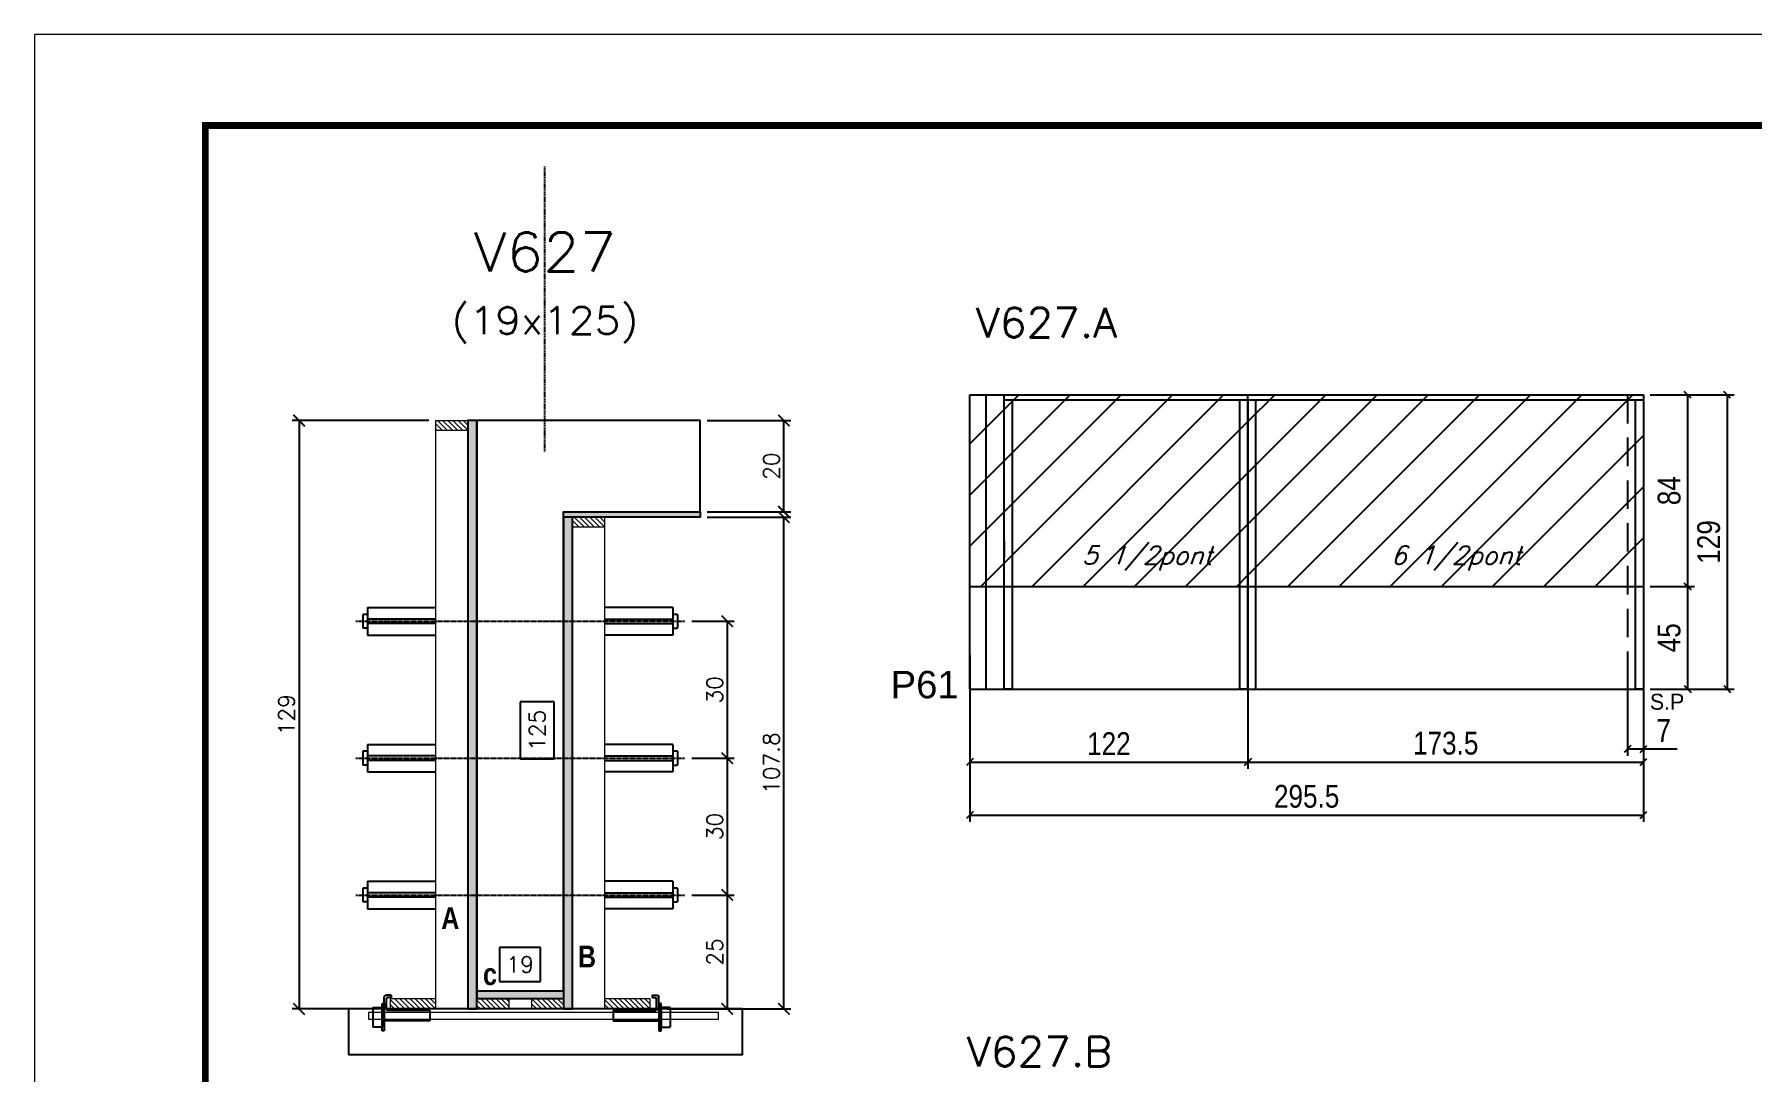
# Model space of a CAD drawing. Extents: x -20960 to -5926, y -2106 to 21915.
# Drawn here: x -9010 to -8257, y 13421 to 13875 of the extents above; entities that cross this region are included whole.
import ezdxf
from ezdxf.enums import TextEntityAlignment as Align

# ---------------------------------------------------------------- set-up
doc = ezdxf.new("R2010")
doc.units = 0
doc.linetypes.add('DASHED', pattern=[0.75, 0.5, -0.25])
doc.linetypes.add('HIDDEN', pattern=[0.375, 0.25, -0.125])
for name, color, linetype in [('5', 5, 'Continuous'), ('barrote', 251, 'Continuous'), ('COTA', 241, 'Continuous'), ('Cota Seção (2x)', 4, 'Continuous'), ('detalhes', 4, 'Continuous'), ('Painéis', 200, 'Continuous'), ('presilha', 1, 'Continuous'), ('Reaproveitamento', 251, 'Continuous'), ('SARR_2.2x7', 40, 'Continuous'), ('SARR_3.5x7', 81, 'Continuous'), ('TENSOR', 3, 'Continuous'), ('texto', 7, 'Continuous'), ('Texto de Titulo', 7, 'Continuous'), ('Texto Qtd Sarr', 242, 'Continuous')]:
    doc.layers.add(name, color=color, linetype=linetype)
for name, color, linetype, lineweight in [('CONCRETO', 251, 'Continuous', 25), ('Folhas', 255, 'Continuous', 9), ('Hachura', 251, 'Continuous', 9), ('Madeira', 126, 'Continuous', 18), ('SARRAFO DE PRESSAO', 251, 'DASHED', 9), ('SCO-___-LAJ', 2, 'Continuous', 0), ('Texto Seção', 7, 'Continuous', 15)]:
    doc.layers.add(name, color=color, linetype=linetype, lineweight=lineweight)
doc.styles.add('COTA TECNICA', font='techl___.ttf', dxfattribs={"height": 10})
doc.styles.add('REGUA-120', font='ROMANS.shx', dxfattribs={"height": 15})
doc.styles.add('Romans', font='romans.shx')
doc.styles.add('ROMAS860', font='ROMAS860.SHX')
doc.styles.get("Standard").update_dxf_attribs({"font": 'arial.ttf'})
doc.styles.add('TECNICA', font='techb___.ttf', dxfattribs={"height": 10})
doc.dimstyles.new('Cota Seção (2x)', dxfattribs={"dimtxt": 7, "dimasz": 5, "dimexe": 3, "dimexo": 3, "dimgap": 2, "dimtad": 3, "dimdec": 1, "dimlfac": 0.5, "dimzin": 12, "dimdsep": 46, "dimtxsty": 'Romans', "dimblk": 'ARCHTICK', "dimcen": 0, "dimclrd": 4, "dimclre": 4, "dimclrt": 1, "dimadec": 1, "dimazin": 3, "dimtfac": 1, "dimtdec": 1, "dimtmove": 0, "dimatfit": 3, "dimldrblk": 'OBLIQUE', "dimfxl": 1, "dimtolj": 1, "dimtzin": 12, "dimarcsym": 0})
doc.dimstyles.new('Cota Seção interna', dxfattribs={"dimtxt": 7, "dimasz": 6, "dimexe": 0.18, "dimexo": 2, "dimgap": -4, "dimtad": 3, "dimdec": 1, "dimlfac": 0.5, "dimzin": 12, "dimdsep": 46, "dimtxsty": 'Romans', "dimblk": 'ARCHTICK', "dimcen": 0.09, "dimse1": 1, "dimse2": 1, "dimsd1": 1, "dimsd2": 1, "dimclrd": 180, "dimclre": 5, "dimclrt": 1, "dimadec": 0, "dimazin": 3, "dimtfac": 1, "dimtdec": 1, "dimtofl": 0, "dimtmove": 0, "dimatfit": 3, "dimldrblk": 'ARCHTICK', "dimfxl": 1, "dimtolj": 1, "dimtzin": 0, "dimarcsym": 0})
doc.dimstyles.new('PAINEL', dxfattribs={"dimtxt": 10, "dimasz": 3, "dimexe": 3, "dimexo": 3, "dimgap": 3, "dimtad": 1, "dimdec": 1, "dimzin": 12, "dimdsep": 46, "dimtxsty": 'COTA TECNICA', "dimblk1": 'OBLIQUE', "dimblk2": 'OBLIQUE', "dimsah": 1, "dimcen": 0.9, "dimclrd": 4, "dimclre": 4, "dimclrt": 240, "dimadec": 1, "dimazin": 3, "dimtfac": 1, "dimtdec": 1, "dimtmove": 0, "dimatfit": 3, "dimfxl": 1, "dimtolj": 1, "dimtzin": 12, "dimarcsym": 0})
pattern_1 = [(45, (28.582, -4594.3), (-11.22532, 11.22532), [])]

# ---------------------------------------------------------------- blocks, each defined once
blk = doc.blocks.new('9999999999')
at = {"layer": 'Folhas'}
blk.add_lwpolyline([(98138.98, 34190.21), (99623.98, 34190.21), (99623.98, 35240.21), (98138.98, 35240.21)], close=True, dxfattribs=at)
at = {"layer": 'Folhas', "color": 30, "const_width": 3}
blk.add_lwpolyline([(98213.98, 34230.21), (99583.98, 34230.21), (99583.98, 35200.21), (98213.98, 35200.21)], close=True, dxfattribs=at)
blk = doc.blocks.new('titulo1')
at = {"layer": 'Defpoints', "color": 252, "linetype": 'HIDDEN', "ltscale": 2}
blk.add_line((0, 0), (0, 125), dxfattribs=at)
at = {"layer": 'Defpoints', "style": 'Romans', "oblique": 15}
blk.add_attdef('FOLHA', text='', height=10, dxfattribs=at).set_placement((0, 15.58), align=Align.MIDDLE_CENTER)
at = {"layer": 'Texto Qtd Sarr', "color": 3, "style": 'Romans', "oblique": 15}
for tag, height, p in [('TITULO', 17, (0, 71.45)), ('SEÇÃO', 12, (0, 41.55))]:
    blk.add_attdef(tag, text='', height=height, dxfattribs=at).set_placement(p, align=Align.MIDDLE_CENTER)
blk = doc.blocks.new('_ArchTick')
at = {"color": 0, "linetype": 'ByBlock', "const_width": 0.15}
blk.add_lwpolyline([(-0.5, -0.5), (0.5, 0.5)], dxfattribs=at)
blk = doc.blocks.new('*D1190')
at = {"layer": 'COTA', "color": 4, "lineweight": -2, "transparency": 16777216}
for p, q in [((-8714.9, 13663.65), (-8678.18, 13663.65)), ((-8681.18, 13448.05), (-8681.18, 13663.65)), ((-8732.5, 13448.05), (-8678.18, 13448.05))]:
    blk.add_line(p, q, dxfattribs=at)
at = {"layer": 'Defpoints', "color": 0, "transparency": 16777216}
for p in [(-8717.9, 13663.65), (-8681.18, 13663.65), (-8735.5, 13448.05)]:
    blk.add_point(p, dxfattribs=at)
at = {"layer": 'COTA', "color": 4, "lineweight": -2, "transparency": 16777216, "xscale": 5, "yscale": 5, "zscale": 5}
for p, rotation in [((-8681.18, 13663.65), 90), ((-8681.18, 13448.05), 270)]:
    blk.add_blockref('_ArchTick', p, dxfattribs=dict(at, rotation=rotation))
at = {"layer": 'COTA', "color": 1, "transparency": 16777216, "insert": (-8686.68, 13555.85), "char_height": 7, "attachment_point": 5, "rotation": 90, "style": 'Romans'}
blk.add_mtext('\\A1;107.8', dxfattribs=at)
blk = doc.blocks.new('_Oblique')
at = {"color": 0, "linetype": 'ByBlock', "lineweight": -2}
blk.add_line((-0.5, -0.5), (0.5, 0.5), dxfattribs=at)
blk = doc.blocks.new('*D1191')
at = {"layer": 'COTA', "color": 4, "lineweight": -2, "transparency": 16777216}
for p, q in [((-8714.9, 13706.05), (-8678.18, 13706.05)), ((-8681.18, 13666.05), (-8681.18, 13706.05)), ((-8714.9, 13666.05), (-8678.18, 13666.05))]:
    blk.add_line(p, q, dxfattribs=at)
at = {"layer": 'Defpoints', "color": 0, "transparency": 16777216}
for p in [(-8717.9, 13706.05), (-8681.18, 13706.05), (-8717.9, 13666.05)]:
    blk.add_point(p, dxfattribs=at)
at = {"layer": 'COTA', "color": 4, "lineweight": -2, "transparency": 16777216, "xscale": 5, "yscale": 5, "zscale": 5}
for p, rotation in [((-8681.18, 13706.05), 90), ((-8681.18, 13666.05), 270)]:
    blk.add_blockref('_ArchTick', p, dxfattribs=dict(at, rotation=rotation))
at = {"layer": 'COTA', "color": 1, "transparency": 16777216, "insert": (-8686.68, 13686.05), "char_height": 7, "attachment_point": 5, "rotation": 90, "style": 'Romans'}
blk.add_mtext('\\A1;20', dxfattribs=at)
blk = doc.blocks.new('*D1192')
at = {"layer": 'Cota Seção (2x)', "color": 180, "lineweight": -2, "transparency": 16777216}
for p, q in [((-8781.9, 13582.75), (-8796.9, 13582.75)), ((-8796.9, 13582.75), (-8796.9, 13557.75)), ((-8781.9, 13557.75), (-8781.9, 13582.75)), ((-8796.9, 13557.75), (-8781.9, 13557.75))]:
    blk.add_line(p, q, dxfattribs=at)
at = {"layer": 'Defpoints', "color": 0, "transparency": 16777216}
for p in [(-8777.9, 13706.05), (-8777.9, 13706.05), (-8777.9, 13456.05)]:
    blk.add_point(p, dxfattribs=at)
at = {"layer": 'Cota Seção (2x)', "color": 1, "transparency": 16777216, "insert": (-8789.4, 13570.25), "char_height": 7, "attachment_point": 5, "rotation": 90, "style": 'Romans'}
blk.add_mtext('\\A1;125', dxfattribs=at)
blk = doc.blocks.new('PRESILHA METÁLICA 1')
at = {"layer": 'presilha'}
for p, q in [((0, 13), (6, 13)), ((0, 13), (0, 0)), ((6, 15.5), (7.5, 15.5)), ((6, -2.5), (6, 15.5)), ((6, 13), (6, 0)), ((7.5, 10.6), (7.5, 19.9)), ((7.5, 15.5), (7.5, -2.5)), ((12, 21), (8.6, 21)), ((9, 11.6), (9, 18.9)), ((12, 19.5), (9.6, 19.5)), ((12, 21), (12, 19.5)), ((6, 0), (0, 0)), ((37.5, 4.1), (7.5, 4.1)), ((37.5, 11), (9.6, 11)), ((37.5, 11), (37.5, 4.1)), ((7.5, -2.5), (6, -2.5))]:
    blk.add_line(p, q, dxfattribs=at)
for centre, radius, start, end in [((8.6, 19.9), 1.14, 90, 180), ((9.6, 18.9), 0.57, 90, 180), ((9.6, 11.6), 0.57, 180, 270)]:
    blk.add_arc(centre, radius, start, end, dxfattribs=at)
blk = doc.blocks.new('*D1173')
at = {"layer": 'Cota Seção (2x)', "color": 180, "lineweight": -2, "transparency": 16777216}
for p, q in [((-8787.9, 13475.05), (-8805.9, 13475.05)), ((-8805.9, 13475.05), (-8805.9, 13460.05)), ((-8787.9, 13460.05), (-8787.9, 13475.05)), ((-8805.9, 13460.05), (-8787.9, 13460.05))]:
    blk.add_line(p, q, dxfattribs=at)
at = {"layer": 'Defpoints', "color": 0, "transparency": 16777216}
for p in [(-8777.9, 13456.05), (-8815.89, 13448.05), (-8777.9, 13448.05)]:
    blk.add_point(p, dxfattribs=at)
at = {"layer": 'Cota Seção (2x)', "color": 1, "transparency": 16777216, "insert": (-8796.9, 13467.55), "char_height": 7, "attachment_point": 5, "style": 'Romans'}
blk.add_mtext('\\A1;19', dxfattribs=at)
blk = doc.blocks.new('*D1174')
at = {"layer": 'COTA', "color": 4, "lineweight": -2, "transparency": 16777216}
for p, q in [((-8836.9, 13706.05), (-8896.87, 13706.05)), ((-8893.87, 13706.05), (-8893.87, 13448.05)), ((-8836.9, 13448.05), (-8896.87, 13448.05))]:
    blk.add_line(p, q, dxfattribs=at)
at = {"layer": 'Defpoints', "color": 0, "transparency": 16777216}
for p in [(-8833.9, 13706.05), (-8893.87, 13448.05), (-8833.9, 13448.05)]:
    blk.add_point(p, dxfattribs=at)
at = {"layer": 'COTA', "color": 4, "lineweight": -2, "transparency": 16777216, "xscale": 5, "yscale": 5, "zscale": 5}
for p, rotation in [((-8893.87, 13706.05), 90), ((-8893.87, 13448.05), 270)]:
    blk.add_blockref('_ArchTick', p, dxfattribs=dict(at, rotation=rotation))
at = {"layer": 'COTA', "color": 1, "transparency": 16777216, "insert": (-8899.37, 13577.05), "char_height": 7, "attachment_point": 5, "rotation": 90, "style": 'Romans'}
blk.add_mtext('\\A1;129', dxfattribs=at)
blk = doc.blocks.new('*D1175')
at = {"layer": 'COTA', "color": 4, "lineweight": -2, "transparency": 16777216}
for p, q in [((-8721.59, 13498.02), (-8703.04, 13498.02)), ((-8706.04, 13498.02), (-8706.04, 13448.05)), ((-8721.59, 13448.05), (-8703.04, 13448.05))]:
    blk.add_line(p, q, dxfattribs=at)
at = {"layer": 'Defpoints', "color": 0, "transparency": 16777216}
for p in [(-8724.59, 13498.02), (-8724.59, 13448.05), (-8706.04, 13448.05)]:
    blk.add_point(p, dxfattribs=at)
at = {"layer": 'COTA', "color": 4, "lineweight": -2, "transparency": 16777216, "xscale": 5, "yscale": 5, "zscale": 5}
for p, rotation in [((-8706.04, 13498.02), 90), ((-8706.04, 13448.05), 270)]:
    blk.add_blockref('_ArchTick', p, dxfattribs=dict(at, rotation=rotation))
at = {"layer": 'COTA', "color": 1, "transparency": 16777216, "insert": (-8711.54, 13473.03), "char_height": 7, "attachment_point": 5, "rotation": 90, "style": 'Romans'}
blk.add_mtext('\\A1;25', dxfattribs=at)
blk = doc.blocks.new('*D1202')
at = {"layer": 'COTA', "color": 4, "lineweight": -2, "ltscale": 25, "transparency": 16777216}
for p, q in [((-8301.11, 13717.31), (-8264.39, 13717.31)), ((-8267.39, 13717.31), (-8267.39, 13588.31)), ((-8301.11, 13588.31), (-8264.39, 13588.31))]:
    blk.add_line(p, q, dxfattribs=at)
at = {"layer": 'Defpoints', "color": 0, "ltscale": 25, "transparency": 16777216}
for p in [(-8304.11, 13717.31), (-8304.11, 13588.31), (-8267.39, 13588.31)]:
    blk.add_point(p, dxfattribs=at)
at = {"layer": 'COTA', "color": 4, "lineweight": -2, "ltscale": 25, "transparency": 16777216, "xscale": 3, "yscale": 3, "zscale": 3}
for p, rotation in [((-8267.39, 13717.31), 90), ((-8267.39, 13588.31), 270)]:
    blk.add_blockref('_Oblique', p, dxfattribs=dict(at, rotation=rotation))
at = {"layer": 'COTA', "color": 240, "ltscale": 25, "transparency": 16777216, "insert": (-8275.48, 13652.81), "char_height": 10, "attachment_point": 5, "rotation": 90, "style": 'COTA TECNICA'}
blk.add_mtext('\\A1;129', dxfattribs=at)
blk = doc.blocks.new('*D1180')
at = {"layer": 'COTA', "color": 4, "lineweight": -2, "ltscale": 25, "transparency": 16777216}
for p, q in [((-8599.61, 13603.31), (-8599.61, 13530.1)), ((-8304.11, 13603.31), (-8304.11, 13530.1)), ((-8599.61, 13533.1), (-8304.11, 13533.1))]:
    blk.add_line(p, q, dxfattribs=at)
at = {"layer": 'Defpoints', "color": 0, "ltscale": 25, "transparency": 16777216}
for p in [(-8599.61, 13606.31), (-8304.11, 13606.31), (-8304.11, 13533.1)]:
    blk.add_point(p, dxfattribs=at)
at = {"layer": 'COTA', "color": 4, "lineweight": -2, "ltscale": 25, "transparency": 16777216, "xscale": 3, "yscale": 3, "zscale": 3, "rotation": 180}
blk.add_blockref('_Oblique', (-8599.61, 13533.1), dxfattribs=at)
at = {"layer": 'COTA', "color": 4, "lineweight": -2, "ltscale": 25, "transparency": 16777216, "xscale": 3, "yscale": 3, "zscale": 3}
blk.add_blockref('_Oblique', (-8304.11, 13533.1), dxfattribs=at)
at = {"layer": 'COTA', "color": 240, "ltscale": 25, "transparency": 16777216, "insert": (-8451.86, 13541.24), "char_height": 10, "attachment_point": 5, "style": 'COTA TECNICA'}
blk.add_mtext('\\A1;295.5', dxfattribs=at)
blk = doc.blocks.new('*D1181')
at = {"layer": 'COTA', "color": 4, "lineweight": -2, "ltscale": 25, "transparency": 16777216}
for p, q in [((-8599.61, 13603.31), (-8599.61, 13553.32)), ((-8477.61, 13603.31), (-8477.61, 13553.32)), ((-8599.61, 13556.32), (-8477.61, 13556.32))]:
    blk.add_line(p, q, dxfattribs=at)
at = {"layer": 'Defpoints', "color": 0, "ltscale": 25, "transparency": 16777216}
for p in [(-8599.61, 13606.31), (-8477.61, 13606.31), (-8477.61, 13556.32)]:
    blk.add_point(p, dxfattribs=at)
at = {"layer": 'COTA', "color": 4, "lineweight": -2, "ltscale": 25, "transparency": 16777216, "xscale": 3, "yscale": 3, "zscale": 3, "rotation": 180}
blk.add_blockref('_Oblique', (-8599.61, 13556.32), dxfattribs=at)
at = {"layer": 'COTA', "color": 4, "lineweight": -2, "ltscale": 25, "transparency": 16777216, "xscale": 3, "yscale": 3, "zscale": 3}
blk.add_blockref('_Oblique', (-8477.61, 13556.32), dxfattribs=at)
at = {"layer": 'COTA', "color": 240, "ltscale": 25, "transparency": 16777216, "insert": (-8538.61, 13564.38), "char_height": 10, "attachment_point": 5, "style": 'COTA TECNICA'}
blk.add_mtext('\\A1;122', dxfattribs=at)
blk = doc.blocks.new('*D1182')
at = {"layer": 'COTA', "color": 4, "lineweight": -2, "ltscale": 25, "transparency": 16777216}
for p, q in [((-8477.61, 13603.31), (-8477.61, 13553.32)), ((-8304.11, 13603.31), (-8304.11, 13553.32)), ((-8477.61, 13556.32), (-8304.11, 13556.32))]:
    blk.add_line(p, q, dxfattribs=at)
at = {"layer": 'Defpoints', "color": 0, "ltscale": 25, "transparency": 16777216}
for p in [(-8477.61, 13606.31), (-8304.11, 13606.31), (-8304.11, 13556.32)]:
    blk.add_point(p, dxfattribs=at)
at = {"layer": 'COTA', "color": 4, "lineweight": -2, "ltscale": 25, "transparency": 16777216, "xscale": 3, "yscale": 3, "zscale": 3, "rotation": 180}
blk.add_blockref('_Oblique', (-8477.61, 13556.32), dxfattribs=at)
at = {"layer": 'COTA', "color": 4, "lineweight": -2, "ltscale": 25, "transparency": 16777216, "xscale": 3, "yscale": 3, "zscale": 3}
blk.add_blockref('_Oblique', (-8304.11, 13556.32), dxfattribs=at)
at = {"layer": 'COTA', "color": 240, "ltscale": 25, "transparency": 16777216, "insert": (-8390.86, 13564.54), "char_height": 10, "attachment_point": 5, "style": 'COTA TECNICA'}
blk.add_mtext('\\A1;173.5', dxfattribs=at)
blk = doc.blocks.new('*D1207')
at = {"layer": 'COTA', "color": 4, "lineweight": -2, "ltscale": 25, "transparency": 16777216}
for p, q in [((-8311.11, 13603.31), (-8311.11, 13559.05)), ((-8304.11, 13585.31), (-8304.11, 13559.05)), ((-8311.11, 13562.05), (-8304.11, 13562.05)), ((-8304.11, 13562.05), (-8289.38, 13562.05))]:
    blk.add_line(p, q, dxfattribs=at)
at = {"layer": 'Defpoints', "color": 0, "ltscale": 25, "transparency": 16777216}
for p in [(-8311.11, 13606.31), (-8304.11, 13588.31), (-8304.11, 13562.05)]:
    blk.add_point(p, dxfattribs=at)
at = {"layer": 'COTA', "color": 4, "lineweight": -2, "ltscale": 25, "transparency": 16777216, "xscale": 3, "yscale": 3, "zscale": 3, "rotation": 180}
blk.add_blockref('_Oblique', (-8311.11, 13562.05), dxfattribs=at)
at = {"layer": 'COTA', "color": 4, "lineweight": -2, "ltscale": 25, "transparency": 16777216, "xscale": 3, "yscale": 3, "zscale": 3}
blk.add_blockref('_Oblique', (-8304.11, 13562.05), dxfattribs=at)
at = {"layer": 'COTA', "color": 240, "ltscale": 25, "transparency": 16777216, "insert": (-8295.24, 13570.13), "char_height": 10, "attachment_point": 5, "style": 'COTA TECNICA'}
blk.add_mtext('\\A1;7', dxfattribs=at)
blk = doc.blocks.new('*D1193')
at = {"layer": 'COTA', "color": 4, "lineweight": -2, "ltscale": 25, "transparency": 16777216}
for p, q in [((-8301.11, 13633.31), (-8281.71, 13633.31)), ((-8284.71, 13588.31), (-8284.71, 13633.31)), ((-8301.11, 13588.31), (-8281.71, 13588.31))]:
    blk.add_line(p, q, dxfattribs=at)
at = {"layer": 'Defpoints', "color": 0, "ltscale": 25, "transparency": 16777216}
for p in [(-8304.11, 13633.31), (-8284.71, 13633.31), (-8304.11, 13588.31)]:
    blk.add_point(p, dxfattribs=at)
at = {"layer": 'COTA', "color": 4, "lineweight": -2, "ltscale": 25, "transparency": 16777216, "xscale": 3, "yscale": 3, "zscale": 3}
for p, rotation in [((-8284.71, 13633.31), 90), ((-8284.71, 13588.31), 270)]:
    blk.add_blockref('_Oblique', p, dxfattribs=dict(at, rotation=rotation))
at = {"layer": 'COTA', "color": 240, "ltscale": 25, "transparency": 16777216, "insert": (-8292.82, 13610.81), "char_height": 10, "attachment_point": 5, "rotation": 90, "style": 'COTA TECNICA'}
blk.add_mtext('\\A1;45', dxfattribs=at)
blk = doc.blocks.new('*D1194')
at = {"layer": 'COTA', "color": 4, "lineweight": -2, "ltscale": 25, "transparency": 16777216}
for p, q in [((-8301.11, 13717.31), (-8281.71, 13717.31)), ((-8284.71, 13633.31), (-8284.71, 13717.31)), ((-8301.11, 13633.31), (-8281.71, 13633.31))]:
    blk.add_line(p, q, dxfattribs=at)
at = {"layer": 'Defpoints', "color": 0, "ltscale": 25, "transparency": 16777216}
for p in [(-8304.11, 13717.31), (-8284.71, 13717.31), (-8304.11, 13633.31)]:
    blk.add_point(p, dxfattribs=at)
at = {"layer": 'COTA', "color": 4, "lineweight": -2, "ltscale": 25, "transparency": 16777216, "xscale": 3, "yscale": 3, "zscale": 3}
for p, rotation in [((-8284.71, 13717.31), 90), ((-8284.71, 13633.31), 270)]:
    blk.add_blockref('_Oblique', p, dxfattribs=dict(at, rotation=rotation))
at = {"layer": 'COTA', "color": 240, "ltscale": 25, "transparency": 16777216, "insert": (-8292.8, 13675.31), "char_height": 10, "attachment_point": 5, "rotation": 90, "style": 'COTA TECNICA'}
blk.add_mtext('\\A1;84', dxfattribs=at)
blk = doc.blocks.new('*D1171')
at = {"layer": 'COTA', "color": 4, "lineweight": -2, "transparency": 16777216}
for p, q in [((-8721.59, 13558.02), (-8703.04, 13558.02)), ((-8706.04, 13558.02), (-8706.04, 13498.02)), ((-8721.59, 13498.02), (-8703.04, 13498.02))]:
    blk.add_line(p, q, dxfattribs=at)
at = {"layer": 'Defpoints', "color": 0, "transparency": 16777216}
for p in [(-8724.59, 13558.02), (-8724.59, 13498.02), (-8706.04, 13498.02)]:
    blk.add_point(p, dxfattribs=at)
at = {"layer": 'COTA', "color": 4, "lineweight": -2, "transparency": 16777216, "xscale": 5, "yscale": 5, "zscale": 5}
for p, rotation in [((-8706.04, 13558.02), 90), ((-8706.04, 13498.02), 270)]:
    blk.add_blockref('_ArchTick', p, dxfattribs=dict(at, rotation=rotation))
at = {"layer": 'COTA', "color": 1, "transparency": 16777216, "insert": (-8711.54, 13528.02), "char_height": 7, "attachment_point": 5, "rotation": 90, "style": 'Romans'}
blk.add_mtext('\\A1;30', dxfattribs=at)
blk = doc.blocks.new('*D1172')
at = {"layer": 'COTA', "color": 4, "lineweight": -2, "transparency": 16777216}
for p, q in [((-8721.59, 13618.02), (-8703.04, 13618.02)), ((-8706.04, 13618.02), (-8706.04, 13558.02)), ((-8721.59, 13558.02), (-8703.04, 13558.02))]:
    blk.add_line(p, q, dxfattribs=at)
at = {"layer": 'Defpoints', "color": 0, "transparency": 16777216}
for p in [(-8724.59, 13618.02), (-8724.59, 13558.02), (-8706.04, 13558.02)]:
    blk.add_point(p, dxfattribs=at)
at = {"layer": 'COTA', "color": 4, "lineweight": -2, "transparency": 16777216, "xscale": 5, "yscale": 5, "zscale": 5}
for p, rotation in [((-8706.04, 13618.02), 90), ((-8706.04, 13558.02), 270)]:
    blk.add_blockref('_ArchTick', p, dxfattribs=dict(at, rotation=rotation))
at = {"layer": 'COTA', "color": 1, "transparency": 16777216, "insert": (-8711.54, 13588.02), "char_height": 7, "attachment_point": 5, "rotation": 90, "style": 'Romans'}
blk.add_mtext('\\A1;30', dxfattribs=at)

msp = doc.modelspace()

# ---------------------------------------------------------------- hatches: boundary and pattern name
at = {"layer": 'Hachura'}
h = msp.add_hatch(dxfattribs=at)
h.set_pattern_fill('ANSI31', color=256, scale=0.5, angle=270, style=0)
h.set_pattern_definition([(315, (14071.9233, 5398.4034), (1.12253202, 1.12253202), [])])
h.paths.add_polyline_path([(-8833.9, 13701.65), (-8833.9, 13706.05), (-8819.9, 13706.05), (-8819.9, 13701.65)])
h = msp.add_hatch(color=256, dxfattribs=at)
h.dxf.hatch_style = 1
h.paths.add_polyline_path([(-8815.9, 13706.05), (-8819.9, 13706.05), (-8819.9, 13448.05), (-8815.9, 13448.05)])
h = msp.add_hatch(color=256, dxfattribs=at)
h.dxf.hatch_style = 1
h.paths.add_polyline_path([(-8777.9, 13663.65), (-8777.9, 13666.05), (-8717.9, 13666.05), (-8717.9, 13663.65)])
h = msp.add_hatch(color=256, dxfattribs=at)
h.dxf.hatch_style = 1
h.paths.add_polyline_path([(-8773.9, 13663.65), (-8777.9, 13663.65), (-8777.9, 13448.05), (-8773.9, 13448.05)])
h = msp.add_hatch(dxfattribs=at)
h.set_pattern_fill('ANSI31', color=256, scale=0.5, angle=270, style=0)
h.set_pattern_definition([(315, (14131.9233, 5356.0034), (1.12253202, 1.12253202), [])])
h.paths.add_polyline_path([(-8773.9, 13659.25), (-8773.9, 13663.65), (-8759.9, 13663.65), (-8759.9, 13659.25)])
h = msp.add_hatch(color=256, dxfattribs=at)
h.dxf.hatch_style = 1
h.paths.add_polyline_path([(-8815.89, 13452.45), (-8815.89, 13456.05), (-8777.9, 13456.05), (-8777.9, 13452.45)])
h = msp.add_hatch(dxfattribs=at)
h.set_pattern_fill('ANSI31', color=256, scale=0.5, angle=270, style=0)
h.set_pattern_definition([(315, (14037.9233, 5218.4034), (1.12253202, 1.12253202), [])])
h.paths.add_polyline_path([(-8833.9, 13448.05), (-8833.9, 13452.45), (-8853.9, 13452.45), (-8853.9, 13448.05)])
h = msp.add_hatch(dxfattribs=at)
h.set_pattern_fill('ANSI31', color=256, scale=0.5, angle=270, style=0)
h.set_pattern_definition([(315, (14140.7253, 5218.4034), (1.12253202, 1.12253202), [])])
h.paths.add_polyline_path([(-8815.89, 13448.05), (-8815.89, 13452.45), (-8801.89, 13452.45), (-8801.89, 13448.05)])
h = msp.add_hatch(dxfattribs=at)
h.set_pattern_fill('ANSI31', color=256, scale=0.5, angle=270, style=0)
h.set_pattern_definition([(315, (14140.7233, 5218.4034), (1.12253202, 1.12253202), [])])
h.paths.add_polyline_path([(-8777.9, 13448.05), (-8777.9, 13452.45), (-8791.9, 13452.45), (-8791.9, 13448.05)])
h = msp.add_hatch(dxfattribs=at)
h.set_pattern_fill('ANSI31', color=256, scale=0.5, angle=270, style=0)
h.set_pattern_definition([(315, (14131.9233, 5218.4034), (1.12253202, 1.12253202), [])])
h.paths.add_polyline_path([(-8739.9, 13448.05), (-8739.9, 13452.45), (-8759.9, 13452.45), (-8759.9, 13448.05)])
at = {"layer": 'Reaproveitamento'}
h = msp.add_hatch(dxfattribs=at)
h.set_pattern_fill('ANSI31', color=256, scale=5)
h.set_pattern_definition(pattern_1)
h.paths.add_polyline_path([(-8599.61, 13717.31), (-8599.61, 13633.31), (-8477.61, 13633.31), (-8477.61, 13717.31)])
h = msp.add_hatch(dxfattribs=at)
h.set_pattern_fill('ANSI31', color=256, scale=5)
h.set_pattern_definition(pattern_1)
h.paths.add_polyline_path([(-8477.61, 13717.31), (-8477.61, 13633.31), (-8304.11, 13633.31), (-8304.11, 13717.31)])

# ---------------------------------------------------------------- linework, layer by layer
at = {"ltscale": 3}
for p, q in [((-8865.9, 13621.02), (-8865.9, 13615.02)), ((-8863.9, 13621.02), (-8865.9, 13621.02)), ((-8863.9, 13624.02), (-8863.9, 13612.02)), ((-8863.9, 13624.02), (-8833.9, 13624.02)), ((-8729.9, 13624.02), (-8759.9, 13624.02)), ((-8729.9, 13624.02), (-8729.9, 13612.02)), ((-8727.9, 13621.02), (-8729.9, 13621.02)), ((-8727.9, 13621.02), (-8727.9, 13615.02)), ((-8863.9, 13615.02), (-8865.9, 13615.02)), ((-8833.9, 13619.02), (-8863.9, 13619.02)), ((-8833.9, 13617.02), (-8863.9, 13617.02)), ((-8759.9, 13619.02), (-8729.9, 13619.02)), ((-8759.9, 13617.02), (-8729.9, 13617.02)), ((-8729.9, 13615.02), (-8727.9, 13615.02)), ((-8863.9, 13612.02), (-8833.9, 13612.02)), ((-8729.9, 13612.02), (-8759.9, 13612.02)), ((-8865.9, 13561.02), (-8865.9, 13555.02)), ((-8863.9, 13561.02), (-8865.9, 13561.02)), ((-8863.9, 13564.02), (-8863.9, 13552.02)), ((-8863.9, 13564.02), (-8833.9, 13564.02)), ((-8729.9, 13564.02), (-8759.9, 13564.02)), ((-8729.9, 13564.02), (-8729.9, 13552.02)), ((-8727.9, 13561.02), (-8729.9, 13561.02)), ((-8727.9, 13561.02), (-8727.9, 13555.02)), ((-8863.9, 13555.02), (-8865.9, 13555.02)), ((-8833.9, 13559.02), (-8863.9, 13559.02)), ((-8833.9, 13557.02), (-8863.9, 13557.02)), ((-8759.9, 13559.02), (-8729.9, 13559.02)), ((-8759.9, 13557.02), (-8729.9, 13557.02)), ((-8729.9, 13555.02), (-8727.9, 13555.02)), ((-8863.9, 13552.02), (-8833.9, 13552.02)), ((-8729.9, 13552.02), (-8759.9, 13552.02)), ((-8865.9, 13501.02), (-8865.9, 13495.02)), ((-8863.9, 13501.02), (-8865.9, 13501.02)), ((-8863.9, 13504.02), (-8863.9, 13492.02)), ((-8863.9, 13504.02), (-8833.9, 13504.02)), ((-8729.9, 13504.02), (-8759.9, 13504.02)), ((-8729.9, 13504.02), (-8729.9, 13492.02)), ((-8727.9, 13501.02), (-8729.9, 13501.02)), ((-8727.9, 13501.02), (-8727.9, 13495.02)), ((-8863.9, 13495.02), (-8865.9, 13495.02)), ((-8833.9, 13499.02), (-8863.9, 13499.02)), ((-8833.9, 13497.02), (-8863.9, 13497.02)), ((-8759.9, 13499.02), (-8729.9, 13499.02)), ((-8759.9, 13497.02), (-8729.9, 13497.02)), ((-8729.9, 13495.02), (-8727.9, 13495.02)), ((-8863.9, 13492.02), (-8833.9, 13492.02)), ((-8729.9, 13492.02), (-8759.9, 13492.02))]:
    msp.add_line(p, q, dxfattribs=at)
at = {"layer": 'barrote'}
msp.add_lwpolyline([(-8872.26, 13428.05), (-8699.29, 13428.05), (-8699.29, 13448.05), (-8872.26, 13448.05)], close=True, dxfattribs=at)
at = {"layer": 'CONCRETO'}
msp.add_lwpolyline([(-8777.9, 13666.05), (-8717.9, 13666.05), (-8717.9, 13706.05), (-8777.9, 13706.05), (-8777.9, 13706.05), (-8815.9, 13706.05), (-8815.9, 13452.45), (-8815.89, 13452.45), (-8815.89, 13456.05), (-8777.9, 13456.05)], close=True, dxfattribs=at)
at = {"layer": 'Madeira'}
for points in [[(-8833.9, 13701.65), (-8833.9, 13706.05), (-8819.9, 13706.05), (-8819.9, 13701.65)], [(-8833.9, 13706.05), (-8819.9, 13706.05), (-8819.9, 13448.05), (-8833.9, 13448.05)], [(-8773.9, 13659.25), (-8773.9, 13663.65), (-8759.9, 13663.65), (-8759.9, 13659.25)], [(-8773.9, 13663.65), (-8759.9, 13663.65), (-8759.9, 13448.05), (-8773.9, 13448.05)], [(-8833.9, 13448.05), (-8833.9, 13452.45), (-8853.9, 13452.45), (-8853.9, 13448.05)], [(-8815.89, 13448.05), (-8815.89, 13452.45), (-8801.89, 13452.45), (-8801.89, 13448.05)], [(-8777.9, 13448.05), (-8777.9, 13452.45), (-8791.9, 13452.45), (-8791.9, 13448.05)], [(-8739.9, 13448.05), (-8739.9, 13452.45), (-8759.9, 13452.45), (-8759.9, 13448.05)]]:
    msp.add_lwpolyline(points, close=True, dxfattribs=at)
at = {"layer": 'Painéis', "ltscale": 25}
for p, q in [((-8599.61, 13717.31), (-8304.11, 13717.31)), ((-8599.61, 13588.31), (-8599.61, 13717.31)), ((-8477.61, 13588.31), (-8477.61, 13717.31)), ((-8304.11, 13717.31), (-8304.11, 13588.31)), ((-8599.61, 13633.31), (-8304.11, 13633.31)), ((-8599.61, 13588.31), (-8304.11, 13588.31))]:
    msp.add_line(p, q, dxfattribs=at)
at = {"layer": 'Painéis'}
for points in [[(-8815.9, 13706.05), (-8819.9, 13706.05), (-8819.9, 13448.05), (-8815.9, 13448.05)], [(-8777.9, 13663.65), (-8777.9, 13666.05), (-8717.9, 13666.05), (-8717.9, 13663.65)], [(-8773.9, 13663.65), (-8777.9, 13663.65), (-8777.9, 13448.05), (-8773.9, 13448.05)], [(-8815.89, 13452.45), (-8815.89, 13456.05), (-8777.9, 13456.05), (-8777.9, 13452.45)]]:
    msp.add_lwpolyline(points, close=True, dxfattribs=at)
at = {"layer": 'SARR_2.2x7', "linetype": 'Continuous'}
for p, q in [((-8592.61, 13717.31), (-8592.61, 13588.31)), ((-8584.61, 13715.11), (-8477.61, 13715.11)), ((-8477.61, 13715.11), (-8304.11, 13715.11)), ((-8584.61, 13653.31), (-8584.61, 13646.31))]:
    msp.add_line(p, q, dxfattribs=at)
at = {"layer": 'SARR_2.2x7', "linetype": 'HIDDEN', "ltscale": 50}
msp.add_line((-8311.11, 13717.31), (-8311.11, 13588.31), dxfattribs=at)
at = {"layer": 'SARR_3.5x7'}
for points in [[(-8581.11, 13715.11), (-8581.11, 13588.31), (-8584.61, 13588.31), (-8584.61, 13717.31)], [(-8477.61, 13715.11), (-8477.61, 13588.31), (-8481.11, 13588.31), (-8481.11, 13715.11)], [(-8477.61, 13715.11), (-8477.61, 13588.31), (-8474.11, 13588.31), (-8474.11, 13715.11)], [(-8304.11, 13715.11), (-8304.11, 13588.31), (-8307.61, 13588.31), (-8307.61, 13715.11)]]:
    msp.add_lwpolyline(points, dxfattribs=at)
at = {"layer": 'SCO-___-LAJ', "color": 1}
msp.add_lwpolyline([(-8863.26, 13446.71), (-8709.95, 13446.71), (-8709.95, 13443.51), (-8863.26, 13443.51)], close=True, dxfattribs=at)
at = {"layer": 'TENSOR', "linetype": 'HIDDEN', "ltscale": 0.5}
for p, q in [((-8868.9, 13618.02), (-8724.59, 13618.02)), ((-8868.9, 13558.02), (-8724.59, 13558.02)), ((-8868.9, 13498.02), (-8724.59, 13498.02))]:
    msp.add_line(p, q, dxfattribs=at)

# ---------------------------------------------------------------- block references
at = {"layer": 'presilha', "yscale": 0.6666666666666666, "zscale": 0.6666666666666666, "rotation": 359.9999999998245}
for p, xscale in [((-8861.47, 13440.08), 0.6666666666666666), ((-8731.03, 13440.08), -0.6666666666666666)]:
    msp.add_blockref('PRESILHA METÁLICA 1', p, dxfattribs=dict(at, xscale=xscale))
at = {"layer": 'SARRAFO DE PRESSAO', "color": 6, "linetype": 'ByBlock'}
msp.add_blockref('9999999999', (-107148.98, -21364.84), dxfattribs=at)
at = {"layer": 'Texto Seção'}
ref = msp.add_blockref('titulo1', (-8786.02, 13692.46), dxfattribs=at)
ref.add_attrib('TITULO', 'V627', dxfattribs={"layer": 'Texto de Titulo', "color": 7, "height": 17, "style": 'Romans', "width": 1.1}).set_placement((-8786.02, 13779.96), align=Align.MIDDLE_CENTER)
ref.add_attrib('SEÇÃO', '(19x125)', dxfattribs={"layer": 'Texto de Titulo', "color": 7, "height": 12, "style": 'Romans', "width": 1.1}).set_placement((-8786.02, 13749.96), align=Align.MIDDLE_CENTER)

# ---------------------------------------------------------------- texts
at = {"layer": '5', "linetype": 'Continuous'}
msp.add_text('P61', height=12, rotation=0.00004, dxfattribs=at).set_placement((-8634.36, 13584.28))
at = {"layer": 'detalhes', "style": 'TECNICA'}
for s, p in [('A', (-8831.5, 13483.08)), ('B', (-8771.54, 13466.24)), ('c', (-8813.18, 13458.54))]:
    msp.add_text(s, height=9.6, rotation=360, dxfattribs=at).set_placement(p)
at = {"layer": 'texto', "color": 2, "char_height": 8, "attachment_point": 5, "style": 'Romans'}
for s, insert in [('{\\Q19;\\C256;5 1/2pont}', (-8521.85, 13645.69)), ('{\\Q19;\\C256;6 1/2pont}', (-8386.31, 13645.69))]:
    msp.add_mtext(s, dxfattribs=dict(at, insert=insert))
at = {"layer": 'texto', "color": 4, "insert": (-8293.74, 13582.71), "char_height": 7, "attachment_point": 5, "style": 'ROMAS860'}
msp.add_mtext('S.P', dxfattribs=at)
at = {"layer": 'Texto Seção', "style": 'REGUA-120', "width": 1.05}
for s, p in [('V627.A', (-8596.95, 13742.5)), ('V627.B', (-8600.89, 13422.88))]:
    msp.add_text(s, height=13, dxfattribs=at).set_placement(p)

# ---------------------------------------------------------------- dimensions: what is measured, and where the dimension line sits
at = {"layer": 'COTA', "ltscale": 25}
for base, p1, p2, picture, middle in [((-8267.39, 13588.31), (-8304.11, 13717.31), (-8304.11, 13588.31), '*D1202', (-8275.48, 13652.81)), ((-8284.71, 13633.31), (-8304.11, 13588.31), (-8304.11, 13633.31), '*D1193', (-8292.82, 13610.81))]:
    dim = msp.add_linear_dim(base=base, p1=p1, p2=p2, angle=90, dimstyle='PAINEL', dxfattribs=at)
    dim.commit()
    dim.dimension.update_dxf_attribs({"geometry": picture, "text_midpoint": middle})
dim = msp.add_linear_dim(base=(-8284.71, 13717.31), p1=(-8304.11, 13633.31), p2=(-8304.11, 13717.31), angle=90, dimstyle='PAINEL', override={"dimtmove": 1}, dxfattribs=at)
dim.commit()
dim.dimension.update_dxf_attribs({"geometry": '*D1194', "text_midpoint": (-8292.8, 13675.31)})
at = {"layer": 'COTA'}
for base, p1, p2, picture, middle in [((-8893.87, 13448.05), (-8833.9, 13706.05), (-8833.9, 13448.05), '*D1174', (-8899.37, 13577.05)), ((-8681.18, 13706.05), (-8717.9, 13666.05), (-8717.9, 13706.05), '*D1191', (-8686.68, 13686.05)), ((-8681.18, 13663.65), (-8735.5, 13448.05), (-8717.9, 13663.65), '*D1190', (-8686.68, 13555.85)), ((-8706.04, 13558.02), (-8724.59, 13618.02), (-8724.59, 13558.02), '*D1172', (-8711.54, 13588.02)), ((-8706.04, 13498.02), (-8724.59, 13558.02), (-8724.59, 13498.02), '*D1171', (-8711.54, 13528.02)), ((-8706.04, 13448.05), (-8724.59, 13498.02), (-8724.59, 13448.05), '*D1175', (-8711.54, 13473.03))]:
    dim = msp.add_linear_dim(base=base, p1=p1, p2=p2, angle=90, dimstyle='Cota Seção (2x)', dxfattribs=at)
    dim.commit()
    dim.dimension.update_dxf_attribs({"geometry": picture, "text_midpoint": middle})
at = {"layer": 'COTA', "ltscale": 25}
dim = msp.add_linear_dim(base=(-8304.11, 13533.1), p1=(-8599.61, 13606.31), p2=(-8304.11, 13606.31), dimstyle='PAINEL', dxfattribs=at)
dim.commit()
dim.dimension.update_dxf_attribs({"geometry": '*D1180', "text_midpoint": (-8451.86, 13533.1), "dimtype": 160})
for base, p1, p2, picture, middle in [((-8477.61, 13556.32), (-8599.61, 13606.31), (-8477.61, 13606.31), '*D1181', (-8538.61, 13564.38)), ((-8304.11, 13562.05), (-8311.11, 13606.31), (-8304.11, 13588.31), '*D1207', (-8295.24, 13570.13))]:
    dim = msp.add_linear_dim(base=base, p1=p1, p2=p2, dimstyle='PAINEL', dxfattribs=at)
    dim.commit()
    dim.dimension.update_dxf_attribs({"geometry": picture, "text_midpoint": middle})
dim = msp.add_linear_dim(base=(-8304.11, 13556.32), p1=(-8477.61, 13606.31), p2=(-8304.11, 13606.31), dimstyle='PAINEL', override={"dimtmove": 1}, dxfattribs=at)
dim.commit()
dim.dimension.update_dxf_attribs({"geometry": '*D1182', "text_midpoint": (-8390.86, 13564.54)})
at = {"layer": 'Cota Seção (2x)'}
dim = msp.add_linear_dim(base=(-8777.9, 13706.05), p1=(-8777.9, 13456.05), p2=(-8777.9, 13706.05), angle=90, dimstyle='Cota Seção interna', dxfattribs=at)
dim.commit()
dim.dimension.update_dxf_attribs({"geometry": '*D1192', "text_midpoint": (-8777.9, 13570.25), "dimtype": 160})
dim = msp.add_linear_dim(base=(-8777.9, 13456.05), p1=(-8815.89, 13448.05), p2=(-8777.9, 13448.05), dimstyle='Cota Seção interna', dxfattribs=at)
dim.commit()
dim.dimension.update_dxf_attribs({"geometry": '*D1173', "text_midpoint": (-8796.9, 13456.05), "dimtype": 160})

doc.saveas('drawing.dxf')
